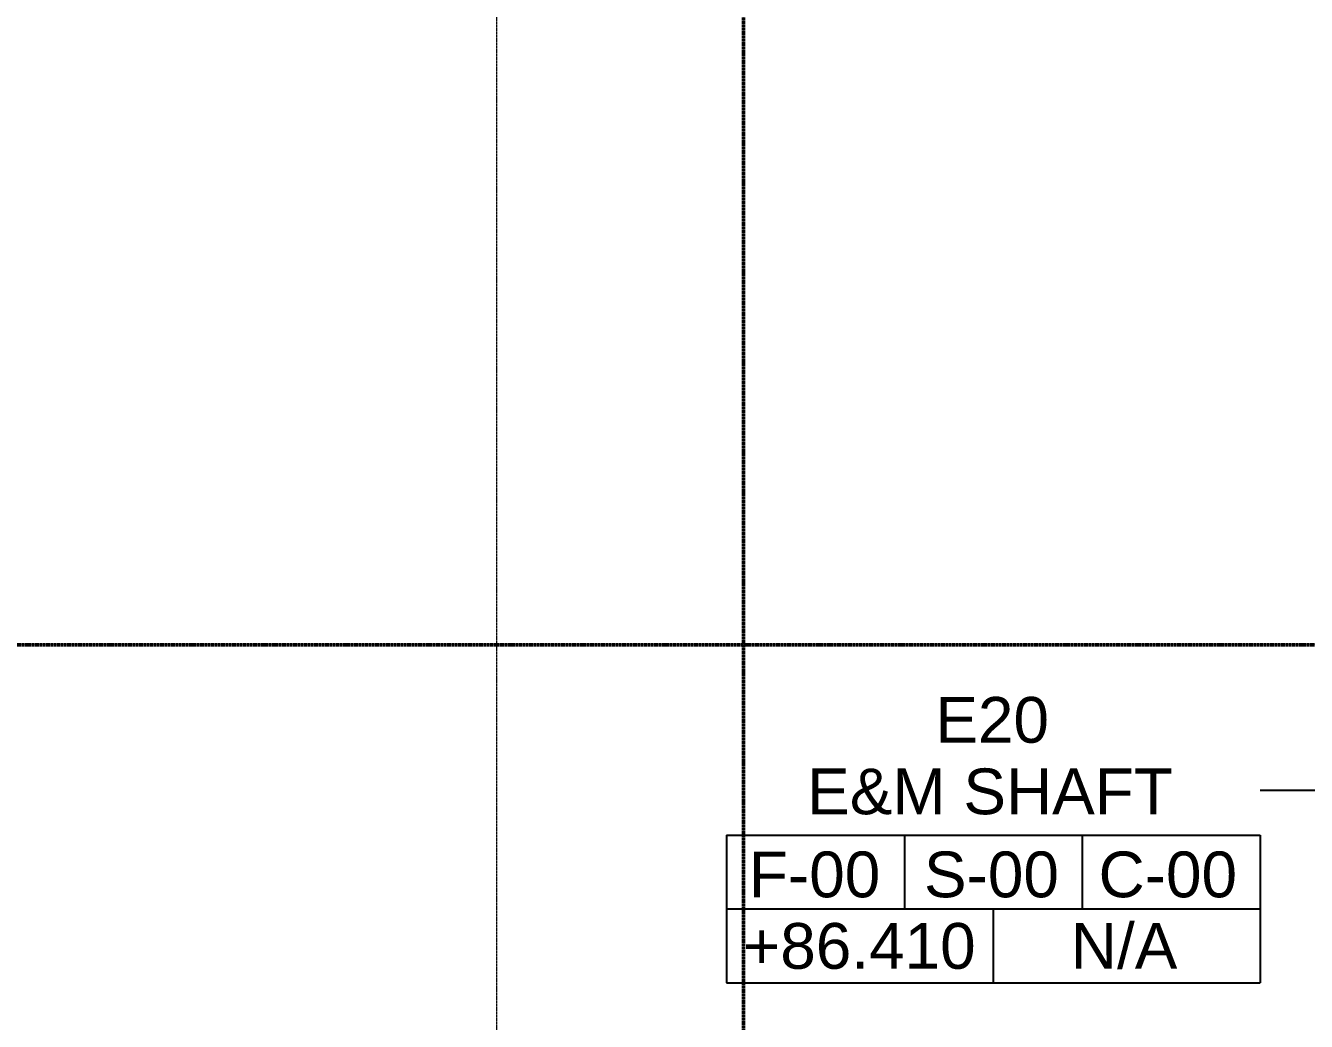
# Model space of a CAD drawing. Header units: millimetres. Extents: x -726012 to -647389, y -20772 to 18805.
# Drawn here: x -690774 to -682374, y -4067 to 2460 of the extents above; entities that cross this region are included whole.
import ezdxf

# ---------------------------------------------------------------- set-up
doc = ezdxf.new("R2010")
doc.units = ezdxf.units.MM
doc.linetypes.add('DPA_Grid _ Level 100', pattern=[10, 5.5, -1.6, 1.3, -1.6])
for name, color, linetype, lineweight in [('A-ROOM-IDEN', 3, 'Continuous', 25), ('A-ROOM-LINE', 3, 'Continuous', 25), ('G-ANNO-SECL', 3, 'Continuous', 9), ('S-GRID', 251, 'Continuous', 9)]:
    doc.layers.add(name, color=color, linetype=linetype, lineweight=lineweight)
doc.styles.add('Arial_2', font='arial.ttf', dxfattribs={"height": 300})

# ---------------------------------------------------------------- blocks, each defined once
blk = doc.blocks.new('DPA_Room Tag Box - Standard-4486259-4233-01 ENLARGED MULTI-PURPOSE LEVEL - REFLECTED CEILING PLAN - SHEET 4')
at = {"layer": 'A-ROOM-LINE'}
for p, q in [((-17.5, -2.936), (-17.5, -12.604)), ((-17.5, -2.936), (17.5, -2.936)), ((-5.833, -2.936), (-5.833, -7.77)), ((5.833, -2.936), (5.833, -7.77)), ((17.5, -2.936), (17.5, -12.604)), ((-17.5, -7.77), (17.5, -7.77)), ((0, -7.77), (0, -12.604)), ((-17.5, -12.604), (17.5, -12.604))]:
    blk.add_line(p, q, dxfattribs=at)
blk = doc.blocks.new('*U1069')
at = {"layer": 'S-GRID', "linetype": 'DPA_Grid _ Level 100'}
blk.add_line((-11400, -12746.5), (-11400, 25446.8), dxfattribs=at)

msp = doc.modelspace()

# ---------------------------------------------------------------- linework, layer by layer
at = {"layer": 'A-ROOM-IDEN'}
msp.add_line((-679846.2, -2553.4), (-682677.4, -2553.4), dxfattribs=at)
at = {"layer": 'G-ANNO-SECL', "linetype": 'DPA_Grid _ Level 100', "lineweight": 50}
for p, q in [((-686066, 14733.5), (-686066, -20572.4)), ((-724201, -1598.3), (-650323, -1598.3))]:
    msp.add_line(p, q, dxfattribs=at)

# ---------------------------------------------------------------- block references
msp.add_blockref('*U1069', (-676282.4, -7541.4))
at = {"layer": 'A-ROOM-IDEN', "xscale": 99.99999999999993, "yscale": 99.99999999999993, "zscale": 99.99999999999993}
msp.add_blockref('DPA_Room Tag Box - Standard-4486259-4233-01 ENLARGED MULTI-PURPOSE LEVEL - REFLECTED CEILING PLAN - SHEET 4', (-684427.4, -2553.4), dxfattribs=at)

# ---------------------------------------------------------------- texts
at = {"layer": 'A-ROOM-IDEN', "lineweight": 9, "char_height": 300, "attachment_point": 1, "style": 'Arial_2'}
for s, insert, width in [('E20', (-684807.5, -1940.8), 921.941), ('E&M SHAFT', (-685647.9, -2409.6), 2950.21), ('F-00', (-686030.1, -2953.9), 1058.227), ('S-00', (-684881.9, -2953.9), 1090.295), ('C-00', (-683736.9, -2953.9), 1114.346), ('+86.410', (-686069.2, -3422.6), 1883.966), ('N/A', (-683918.4, -3422.6), 857.806)]:
    msp.add_mtext(s, dxfattribs=dict(at, insert=insert, width=width))

doc.saveas('drawing.dxf')
